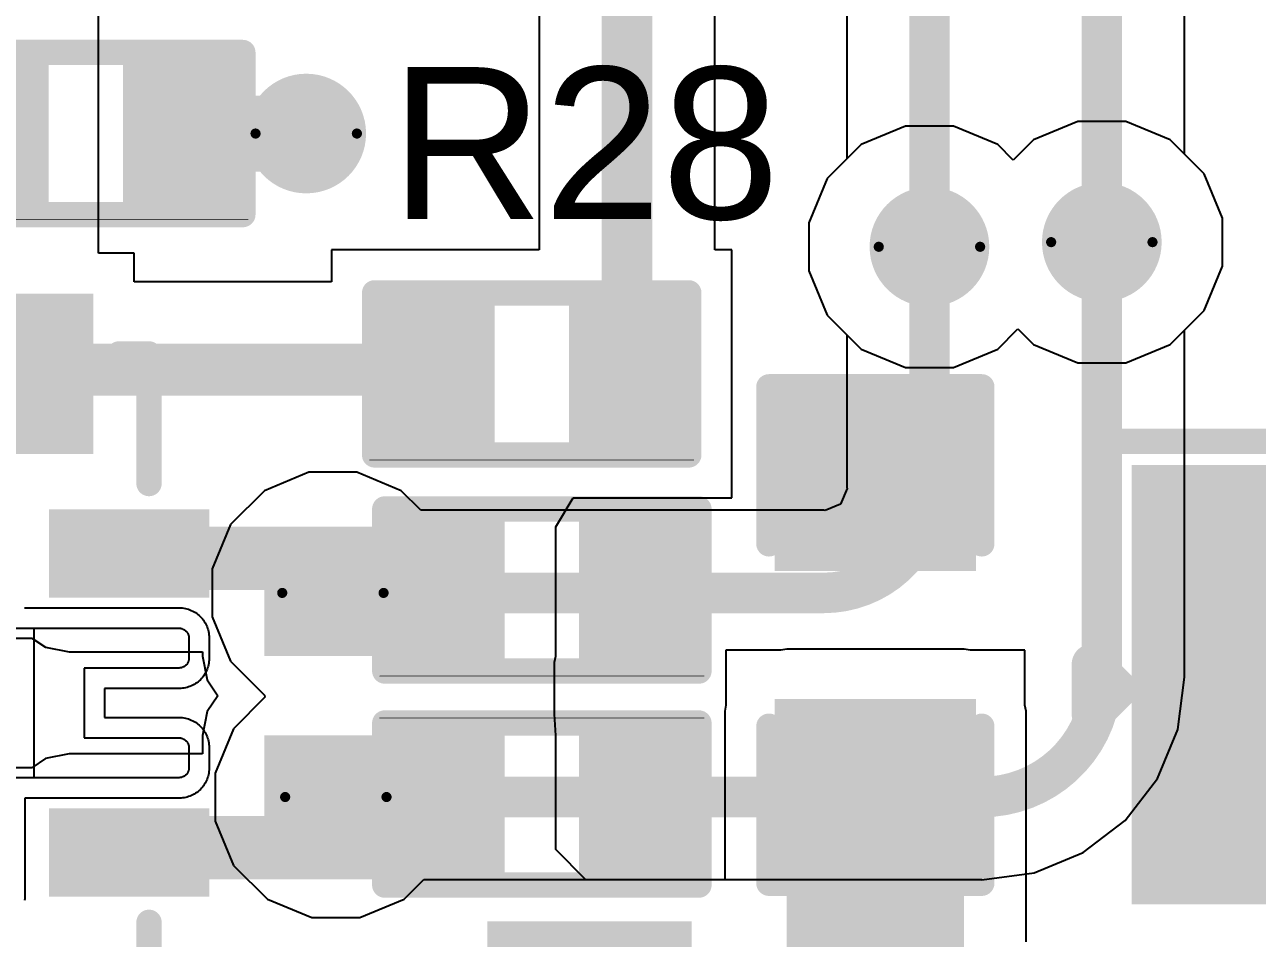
# Model space of a CAD drawing. Header units: inches. Extents: x -46 to 312, y 0 to 111.
# Drawn here: x -29.97 to -23.79, y 18.97 to 23.55 of the extents above; entities that cross this region are included whole.
import ezdxf

# ---------------------------------------------------------------- set-up
doc = ezdxf.new("R2010")
doc.units = ezdxf.units.IN
for name, color, linetype in [('Bottom Layer', 5, 'Continuous'), ('Drill Drawing', 1, 'Continuous'), ('Top Layer', 1, 'Continuous'), ('Top Overlay', 2, 'Continuous'), ('Top Paste', 8, 'Continuous'), ('Top Solder', 216, 'Continuous'), ('Via Holes', 16, 'Continuous')]:
    doc.layers.add(name, color=color, linetype=linetype)
doc.styles.add('Arial', font='', dxfattribs={"height": 0.2})
doc.styles.get('Arial').set_extended_font_data('Arial')

# ---------------------------------------------------------------- blocks, each defined once
blk = doc.blocks.new('SOT__223_1')
at = {"layer": 'Top Layer'}
blk.add_hatch(color=1, dxfattribs=at).paths.add_polyline_path([(-3.05, -2.05), (-1.55, -2.05), (-1.55, -4.05), (-3.05, -4.05)])
at = {"layer": 'Top Paste'}
blk.add_hatch(color=8, dxfattribs=at).paths.add_polyline_path([(-3.05, -2.05), (-1.55, -2.05), (-1.55, -4.05), (-3.05, -4.05)])
at = {"layer": 'Top Solder'}
blk.add_hatch(color=216, dxfattribs=at).paths.add_polyline_path([(-3.1516, -1.9484), (-1.4484, -1.9484), (-1.4484, -4.1516), (-3.1516, -4.1516)])
at = {"layer": 'Top Overlay'}
for points, const_width in [([(-3.302, -1.8288), (-3.302, 1.8034)], 0.127), ([(-3.302, -1.8288), (3.302, -1.8288)], 0.127), ([(-3.3528, -2.9464), (-3.2258, -3.0734)], 0.2), ([(-3.3528, -3.2004), (-3.3528, -2.9464)], 0.2), ([(-3.3528, -3.2004), (-3.2258, -3.0734)], 0.2)]:
    blk.add_lwpolyline(points, dxfattribs=dict(at, const_width=const_width))
for points, const_width in [([(-3.3338, -1.8288, 1), (-3.2702, -1.8288, 1)], 0.0635), ([(-3.3338, -1.8288, 1), (-3.2702, -1.8288, 1)], 0.0635), ([(-3.4028, -2.9464, 1), (-3.3028, -2.9464, 1)], 0.1), ([(-3.4028, -2.9464, 1), (-3.3028, -2.9464, 1)], 0.1), ([(-3.2758, -3.0734, 1), (-3.1758, -3.0734, 1)], 0.1), ([(-3.2758, -3.0734, 1), (-3.1758, -3.0734, 1)], 0.1), ([(-3.4028, -3.2004, 1), (-3.3028, -3.2004, 1)], 0.1), ([(-3.4028, -3.2004, 1), (-3.3028, -3.2004, 1)], 0.1)]:
    blk.add_lwpolyline(points, format="xyb", close=True, dxfattribs=dict(at, const_width=const_width))
blk = doc.blocks.new('S___23_12')
at = {"layer": 'Top Layer'}
for points in [[(-0.41, 1.46), (0.41, 1.46), (0.41, 0.54), (-0.41, 0.54)], [(-1.36, -0.54), (-0.54, -0.54), (-0.54, -1.46), (-1.36, -1.46)], [(0.54, -0.54), (1.36, -0.54), (1.36, -1.46), (0.54, -1.46)]]:
    blk.add_hatch(color=1, dxfattribs=at).paths.add_polyline_path(points)
at = {"layer": 'Top Paste'}
for points in [[(-0.41, 1.46), (0.41, 1.46), (0.41, 0.54), (-0.41, 0.54)], [(-1.36, -0.54), (-0.54, -0.54), (-0.54, -1.46), (-1.36, -1.46)], [(0.54, -0.54), (1.36, -0.54), (1.36, -1.46), (0.54, -1.46)]]:
    blk.add_hatch(color=8, dxfattribs=at).paths.add_polyline_path(points)
at = {"layer": 'Top Solder'}
for points in [[(-0.5116, 1.5616), (0.5116, 1.5616), (0.5116, 0.4384), (-0.5116, 0.4384)], [(-1.4616, -0.4384), (-0.4384, -0.4384), (-0.4384, -1.5616), (-1.4616, -1.5616)], [(0.4384, -0.4384), (1.4616, -0.4384), (1.4616, -1.5616), (0.4384, -1.5616)]]:
    blk.add_hatch(color=216, dxfattribs=at).paths.add_polyline_path(points)
at = {"layer": 'Top Overlay', "const_width": 0.127}
for points in [[(-1.5494, -0.5842), (-1.5494, 0.8128)], [(-1.5494, 0.8128), (-0.5588, 0.8128)], [(0.5588, 0.8128), (1.5494, 0.8128)], [(1.5494, -0.5842), (1.5494, 0.8128)], [(-0.3302, -0.7874), (0.3302, -0.7874)], [(-1.6764, -1.0414), (-1.5494, -1.1684)], [(-1.6764, -1.2954), (-1.6764, -1.0414)], [(-1.6764, -1.2954), (-1.5494, -1.1684)]]:
    blk.add_lwpolyline(points, dxfattribs=at)
at = {"layer": 'Top Overlay', "const_width": 0.0635}
for points in [[(-1.5812, 0.8128, 1), (-1.5176, 0.8128, 1)], [(-1.5812, 0.8128, 1), (-1.5176, 0.8128, 1)], [(-0.5905, 0.8128, 1), (-0.5271, 0.8128, 1)], [(0.5271, 0.8128, 1), (0.5905, 0.8128, 1)], [(1.5176, 0.8128, 1), (1.5812, 0.8128, 1)], [(1.5176, 0.8128, 1), (1.5812, 0.8128, 1)], [(-1.5812, -0.5842, 1), (-1.5176, -0.5842, 1)], [(1.5176, -0.5842, 1), (1.5812, -0.5842, 1)], [(-0.3619, -0.7874, 1), (-0.2984, -0.7874, 1)], [(0.2984, -0.7874, 1), (0.3619, -0.7874, 1)], [(-1.7082, -1.0414, 1), (-1.6446, -1.0414, 1)], [(-1.7082, -1.0414, 1), (-1.6446, -1.0414, 1)], [(-1.5812, -1.1684, 1), (-1.5176, -1.1684, 1)], [(-1.5812, -1.1684, 1), (-1.5176, -1.1684, 1)], [(-1.7082, -1.2954, 1), (-1.6446, -1.2954, 1)], [(-1.7082, -1.2954, 1), (-1.6446, -1.2954, 1)]]:
    blk.add_lwpolyline(points, format="xyb", close=True, dxfattribs=at)
blk = doc.blocks.new('20_VQFN__3_5_4_5__18')
at = {"layer": 'Top Layer'}
for points in [[(1.35, -1.63), (1.95, -1.63), (1.95, -1.87), (1.35, -1.87)], [(-0.87, -1.85), (-0.63, -1.85), (-0.63, -2.45), (-0.87, -2.45)], [(0.63, -1.85), (0.87, -1.85), (0.87, -2.45), (0.63, -2.45)]]:
    blk.add_hatch(color=1, dxfattribs=at).paths.add_polyline_path(points)
at = {"layer": 'Top Paste'}
for points in [[(1.35, -1.63), (1.95, -1.63), (1.95, -1.87), (1.35, -1.87)], [(-0.87, -1.85), (-0.63, -1.85), (-0.63, -2.45), (-0.87, -2.45)], [(0.63, -1.85), (0.87, -1.85), (0.87, -2.45), (0.63, -2.45)]]:
    blk.add_hatch(color=8, dxfattribs=at).paths.add_polyline_path(points)
at = {"layer": 'Top Solder'}
for points in [[(1.2484, -1.5284), (2.0516, -1.5284), (2.0516, -1.9716), (1.2484, -1.9716)], [(-0.9716, -1.7484), (-0.5284, -1.7484), (-0.5284, -2.5516), (-0.9716, -2.5516)], [(0.5284, -1.7484), (0.9716, -1.7484), (0.9716, -2.5516), (0.5284, -2.5516)]]:
    blk.add_hatch(color=216, dxfattribs=at).paths.add_polyline_path(points)
at = {"layer": 'Top Layer'}
for p, q in [((-0.375, -2.4), (-0.375, -1.525)), ((0.375, -1.525), (0.375, -2.4)), ((0.175, -1.925), (-0.175, -1.925)), ((-0.175, -1.925), (-0.175, -2.4)), ((0.175, -2.4), (0.175, -1.925)), ((-0.3749, -2.4026), (-0.375, -2.4)), ((-0.3747, -2.4052), (-0.3749, -2.4026)), ((-0.3744, -2.4078), (-0.3747, -2.4052)), ((-0.3739, -2.4104), (-0.3744, -2.4078)), ((-0.1756, -2.4078), (-0.1761, -2.4104)), ((-0.1753, -2.4052), (-0.1756, -2.4078)), ((-0.1751, -2.4026), (-0.1753, -2.4052)), ((-0.175, -2.4), (-0.1751, -2.4026)), ((0.1751, -2.4026), (0.175, -2.4)), ((0.1753, -2.4052), (0.1751, -2.4026)), ((0.1756, -2.4078), (0.1753, -2.4052)), ((0.1761, -2.4104), (0.1756, -2.4078)), ((0.3744, -2.4078), (0.3739, -2.4104)), ((0.3747, -2.4052), (0.3744, -2.4078)), ((0.3749, -2.4026), (0.3747, -2.4052)), ((0.375, -2.4), (0.3749, -2.4026)), ((-0.3733, -2.4129), (-0.3739, -2.4104)), ((-0.3726, -2.4154), (-0.3733, -2.4129)), ((-0.3717, -2.4179), (-0.3726, -2.4154)), ((-0.3707, -2.4203), (-0.3717, -2.4179)), ((-0.3695, -2.4227), (-0.3707, -2.4203)), ((-0.3683, -2.425), (-0.3695, -2.4227)), ((-0.3669, -2.4272), (-0.3683, -2.425)), ((-0.3655, -2.4294), (-0.3669, -2.4272)), ((-0.3639, -2.4315), (-0.3655, -2.4294)), ((-0.3622, -2.4335), (-0.3639, -2.4315)), ((-0.3604, -2.4354), (-0.3622, -2.4335)), ((-0.3585, -2.4372), (-0.3604, -2.4354)), ((-0.3565, -2.4389), (-0.3585, -2.4372)), ((-0.3544, -2.4404), (-0.3565, -2.4389)), ((-0.3522, -2.4419), (-0.3544, -2.4404)), ((-0.35, -2.4433), (-0.3522, -2.4419)), ((-0.3477, -2.4445), (-0.35, -2.4433)), ((-0.3453, -2.4457), (-0.3477, -2.4445)), ((-0.3429, -2.4467), (-0.3453, -2.4457)), ((-0.3405, -2.4475), (-0.3429, -2.4467)), ((-0.3379, -2.4483), (-0.3405, -2.4475)), ((-0.3354, -2.4489), (-0.3379, -2.4483)), ((-0.3328, -2.4494), (-0.3354, -2.4489)), ((-0.3302, -2.4497), (-0.3328, -2.4494)), ((-0.3276, -2.4499), (-0.3302, -2.4497)), ((-0.325, -2.45), (-0.3276, -2.4499)), ((-0.225, -2.45), (-0.325, -2.45)), ((-0.2224, -2.4499), (-0.225, -2.45)), ((-0.2198, -2.4497), (-0.2224, -2.4499)), ((-0.2172, -2.4494), (-0.2198, -2.4497)), ((-0.2146, -2.4489), (-0.2172, -2.4494)), ((-0.2121, -2.4483), (-0.2146, -2.4489)), ((-0.2095, -2.4475), (-0.2121, -2.4483)), ((-0.2071, -2.4467), (-0.2095, -2.4475)), ((-0.2047, -2.4457), (-0.2071, -2.4467)), ((-0.2023, -2.4445), (-0.2047, -2.4457)), ((-0.2, -2.4433), (-0.2023, -2.4445)), ((-0.1978, -2.4419), (-0.2, -2.4433)), ((-0.1956, -2.4404), (-0.1978, -2.4419)), ((-0.1935, -2.4389), (-0.1956, -2.4404)), ((-0.1915, -2.4372), (-0.1935, -2.4389)), ((-0.1896, -2.4354), (-0.1915, -2.4372)), ((-0.1878, -2.4335), (-0.1896, -2.4354)), ((-0.1861, -2.4315), (-0.1878, -2.4335)), ((-0.1845, -2.4294), (-0.1861, -2.4315)), ((-0.1831, -2.4272), (-0.1845, -2.4294)), ((-0.1817, -2.425), (-0.1831, -2.4272)), ((-0.1804, -2.4227), (-0.1817, -2.425)), ((-0.1793, -2.4203), (-0.1804, -2.4227)), ((-0.1783, -2.4179), (-0.1793, -2.4203)), ((-0.1774, -2.4154), (-0.1783, -2.4179)), ((-0.1767, -2.4129), (-0.1774, -2.4154)), ((-0.1761, -2.4104), (-0.1767, -2.4129)), ((0.1767, -2.4129), (0.1761, -2.4104)), ((0.1774, -2.4154), (0.1767, -2.4129)), ((0.1783, -2.4179), (0.1774, -2.4154)), ((0.1793, -2.4203), (0.1783, -2.4179)), ((0.1804, -2.4227), (0.1793, -2.4203)), ((0.1817, -2.425), (0.1804, -2.4227)), ((0.1831, -2.4272), (0.1817, -2.425)), ((0.1845, -2.4294), (0.1831, -2.4272)), ((0.1861, -2.4315), (0.1845, -2.4294)), ((0.1878, -2.4335), (0.1861, -2.4315)), ((0.1896, -2.4354), (0.1878, -2.4335)), ((0.1915, -2.4372), (0.1896, -2.4354)), ((0.1935, -2.4389), (0.1915, -2.4372)), ((0.1956, -2.4404), (0.1935, -2.4389)), ((0.1978, -2.4419), (0.1956, -2.4404)), ((0.2, -2.4433), (0.1978, -2.4419)), ((0.2023, -2.4445), (0.2, -2.4433)), ((0.2047, -2.4457), (0.2023, -2.4445)), ((0.2071, -2.4467), (0.2047, -2.4457)), ((0.2095, -2.4475), (0.2071, -2.4467)), ((0.2121, -2.4483), (0.2095, -2.4475)), ((0.2146, -2.4489), (0.2121, -2.4483)), ((0.2172, -2.4494), (0.2146, -2.4489)), ((0.2198, -2.4497), (0.2172, -2.4494)), ((0.2224, -2.4499), (0.2198, -2.4497)), ((0.225, -2.45), (0.2224, -2.4499)), ((0.325, -2.45), (0.225, -2.45)), ((0.3276, -2.4499), (0.325, -2.45)), ((0.3302, -2.4497), (0.3276, -2.4499)), ((0.3328, -2.4494), (0.3302, -2.4497)), ((0.3354, -2.4489), (0.3328, -2.4494)), ((0.3379, -2.4483), (0.3354, -2.4489)), ((0.3405, -2.4475), (0.3379, -2.4483)), ((0.3429, -2.4467), (0.3405, -2.4475)), ((0.3453, -2.4457), (0.3429, -2.4467)), ((0.3477, -2.4445), (0.3453, -2.4457)), ((0.35, -2.4433), (0.3477, -2.4445)), ((0.3522, -2.4419), (0.35, -2.4433)), ((0.3544, -2.4404), (0.3522, -2.4419)), ((0.3565, -2.4389), (0.3544, -2.4404)), ((0.3585, -2.4372), (0.3565, -2.4389)), ((0.3604, -2.4354), (0.3585, -2.4372)), ((0.3622, -2.4335), (0.3604, -2.4354)), ((0.3639, -2.4315), (0.3622, -2.4335)), ((0.3655, -2.4294), (0.3639, -2.4315)), ((0.3669, -2.4272), (0.3655, -2.4294)), ((0.3683, -2.425), (0.3669, -2.4272)), ((0.3695, -2.4227), (0.3683, -2.425)), ((0.3707, -2.4203), (0.3695, -2.4227)), ((0.3717, -2.4179), (0.3707, -2.4203)), ((0.3726, -2.4154), (0.3717, -2.4179)), ((0.3733, -2.4129), (0.3726, -2.4154)), ((0.3739, -2.4104), (0.3733, -2.4129))]:
    blk.add_line(p, q, dxfattribs=at)
at = {"layer": 'Top Overlay', "const_width": 0.127}
for points in [[(1.75, -2.1), (1.75, -2.25)], [(-1.75, -2.25), (-1.1, -2.25)], [(1.1, -2.25), (1.75, -2.25)]]:
    blk.add_lwpolyline(points, dxfattribs=at)
at = {"layer": 'Top Overlay', "const_width": 0.0635}
for points in [[(1.7182, -2.1, 1), (1.7817, -2.1, 1)], [(-1.1318, -2.25, 1), (-1.0683, -2.25, 1)], [(1.0683, -2.25, 1), (1.1318, -2.25, 1)], [(1.7182, -2.25, 1), (1.7817, -2.25, 1)], [(1.7182, -2.25, 1), (1.7817, -2.25, 1)]]:
    blk.add_lwpolyline(points, format="xyb", close=True, dxfattribs=at)
at = {"layer": 'Top Paste'}
for p, q in [((-0.375, -2.4), (-0.375, -1.675)), ((-0.375, -1.675), (0.375, -1.675)), ((0.375, -1.675), (0.375, -2.4)), ((0.175, -1.925), (-0.175, -1.925)), ((-0.175, -1.925), (-0.175, -2.4)), ((0.175, -2.4), (0.175, -1.925)), ((-0.3749, -2.4026), (-0.375, -2.4)), ((-0.3747, -2.4052), (-0.3749, -2.4026)), ((-0.3744, -2.4078), (-0.3747, -2.4052)), ((-0.3739, -2.4104), (-0.3744, -2.4078)), ((-0.1756, -2.4078), (-0.1761, -2.4104)), ((-0.1753, -2.4052), (-0.1756, -2.4078)), ((-0.1751, -2.4026), (-0.1753, -2.4052)), ((-0.175, -2.4), (-0.1751, -2.4026)), ((0.1751, -2.4026), (0.175, -2.4)), ((0.1753, -2.4052), (0.1751, -2.4026)), ((0.1756, -2.4078), (0.1753, -2.4052)), ((0.1761, -2.4104), (0.1756, -2.4078)), ((0.3744, -2.4078), (0.3739, -2.4104)), ((0.3747, -2.4052), (0.3744, -2.4078)), ((0.3749, -2.4026), (0.3747, -2.4052)), ((0.375, -2.4), (0.3749, -2.4026)), ((-0.3733, -2.4129), (-0.3739, -2.4104)), ((-0.3726, -2.4154), (-0.3733, -2.4129)), ((-0.3717, -2.4179), (-0.3726, -2.4154)), ((-0.3707, -2.4203), (-0.3717, -2.4179)), ((-0.3695, -2.4227), (-0.3707, -2.4203)), ((-0.3683, -2.425), (-0.3695, -2.4227)), ((-0.3669, -2.4272), (-0.3683, -2.425)), ((-0.3655, -2.4294), (-0.3669, -2.4272)), ((-0.3639, -2.4315), (-0.3655, -2.4294)), ((-0.3622, -2.4335), (-0.3639, -2.4315)), ((-0.3604, -2.4354), (-0.3622, -2.4335)), ((-0.3585, -2.4372), (-0.3604, -2.4354)), ((-0.3565, -2.4389), (-0.3585, -2.4372)), ((-0.3544, -2.4404), (-0.3565, -2.4389)), ((-0.3522, -2.4419), (-0.3544, -2.4404)), ((-0.35, -2.4433), (-0.3522, -2.4419)), ((-0.3477, -2.4445), (-0.35, -2.4433)), ((-0.3453, -2.4457), (-0.3477, -2.4445)), ((-0.3429, -2.4467), (-0.3453, -2.4457)), ((-0.3405, -2.4475), (-0.3429, -2.4467)), ((-0.3379, -2.4483), (-0.3405, -2.4475)), ((-0.3354, -2.4489), (-0.3379, -2.4483)), ((-0.3328, -2.4494), (-0.3354, -2.4489)), ((-0.3302, -2.4497), (-0.3328, -2.4494)), ((-0.3276, -2.4499), (-0.3302, -2.4497)), ((-0.325, -2.45), (-0.3276, -2.4499)), ((-0.225, -2.45), (-0.325, -2.45)), ((-0.2224, -2.4499), (-0.225, -2.45)), ((-0.2198, -2.4497), (-0.2224, -2.4499)), ((-0.2172, -2.4494), (-0.2198, -2.4497)), ((-0.2146, -2.4489), (-0.2172, -2.4494)), ((-0.2121, -2.4483), (-0.2146, -2.4489)), ((-0.2095, -2.4475), (-0.2121, -2.4483)), ((-0.2071, -2.4467), (-0.2095, -2.4475)), ((-0.2047, -2.4457), (-0.2071, -2.4467)), ((-0.2023, -2.4445), (-0.2047, -2.4457)), ((-0.2, -2.4433), (-0.2023, -2.4445)), ((-0.1978, -2.4419), (-0.2, -2.4433)), ((-0.1956, -2.4404), (-0.1978, -2.4419)), ((-0.1935, -2.4389), (-0.1956, -2.4404)), ((-0.1915, -2.4372), (-0.1935, -2.4389)), ((-0.1896, -2.4354), (-0.1915, -2.4372)), ((-0.1878, -2.4335), (-0.1896, -2.4354)), ((-0.1861, -2.4315), (-0.1878, -2.4335)), ((-0.1845, -2.4294), (-0.1861, -2.4315)), ((-0.1831, -2.4272), (-0.1845, -2.4294)), ((-0.1817, -2.425), (-0.1831, -2.4272)), ((-0.1804, -2.4227), (-0.1817, -2.425)), ((-0.1793, -2.4203), (-0.1804, -2.4227)), ((-0.1783, -2.4179), (-0.1793, -2.4203)), ((-0.1774, -2.4154), (-0.1783, -2.4179)), ((-0.1767, -2.4129), (-0.1774, -2.4154)), ((-0.1761, -2.4104), (-0.1767, -2.4129)), ((0.1767, -2.4129), (0.1761, -2.4104)), ((0.1774, -2.4154), (0.1767, -2.4129)), ((0.1783, -2.4179), (0.1774, -2.4154)), ((0.1793, -2.4203), (0.1783, -2.4179)), ((0.1804, -2.4227), (0.1793, -2.4203)), ((0.1817, -2.425), (0.1804, -2.4227)), ((0.1831, -2.4272), (0.1817, -2.425)), ((0.1845, -2.4294), (0.1831, -2.4272)), ((0.1861, -2.4315), (0.1845, -2.4294)), ((0.1878, -2.4335), (0.1861, -2.4315)), ((0.1896, -2.4354), (0.1878, -2.4335)), ((0.1915, -2.4372), (0.1896, -2.4354)), ((0.1935, -2.4389), (0.1915, -2.4372)), ((0.1956, -2.4404), (0.1935, -2.4389)), ((0.1978, -2.4419), (0.1956, -2.4404)), ((0.2, -2.4433), (0.1978, -2.4419)), ((0.2023, -2.4445), (0.2, -2.4433)), ((0.2047, -2.4457), (0.2023, -2.4445)), ((0.2071, -2.4467), (0.2047, -2.4457)), ((0.2095, -2.4475), (0.2071, -2.4467)), ((0.2121, -2.4483), (0.2095, -2.4475)), ((0.2146, -2.4489), (0.2121, -2.4483)), ((0.2172, -2.4494), (0.2146, -2.4489)), ((0.2198, -2.4497), (0.2172, -2.4494)), ((0.2224, -2.4499), (0.2198, -2.4497)), ((0.225, -2.45), (0.2224, -2.4499)), ((0.325, -2.45), (0.225, -2.45)), ((0.3276, -2.4499), (0.325, -2.45)), ((0.3302, -2.4497), (0.3276, -2.4499)), ((0.3328, -2.4494), (0.3302, -2.4497)), ((0.3354, -2.4489), (0.3328, -2.4494)), ((0.3379, -2.4483), (0.3354, -2.4489)), ((0.3405, -2.4475), (0.3379, -2.4483)), ((0.3429, -2.4467), (0.3405, -2.4475)), ((0.3453, -2.4457), (0.3429, -2.4467)), ((0.3477, -2.4445), (0.3453, -2.4457)), ((0.35, -2.4433), (0.3477, -2.4445)), ((0.3522, -2.4419), (0.35, -2.4433)), ((0.3544, -2.4404), (0.3522, -2.4419)), ((0.3565, -2.4389), (0.3544, -2.4404)), ((0.3585, -2.4372), (0.3565, -2.4389)), ((0.3604, -2.4354), (0.3585, -2.4372)), ((0.3622, -2.4335), (0.3604, -2.4354)), ((0.3639, -2.4315), (0.3622, -2.4335)), ((0.3655, -2.4294), (0.3639, -2.4315)), ((0.3669, -2.4272), (0.3655, -2.4294)), ((0.3683, -2.425), (0.3669, -2.4272)), ((0.3695, -2.4227), (0.3683, -2.425)), ((0.3707, -2.4203), (0.3695, -2.4227)), ((0.3717, -2.4179), (0.3707, -2.4203)), ((0.3726, -2.4154), (0.3717, -2.4179)), ((0.3733, -2.4129), (0.3726, -2.4154)), ((0.3739, -2.4104), (0.3733, -2.4129))]:
    blk.add_line(p, q, dxfattribs=at)
at = {"layer": 'Top Solder'}
for p, q in [((-0.983, -1.6268), (-0.9909, -1.6262)), ((-0.975, -1.627), (-0.983, -1.6268)), ((-0.477, -1.627), (-0.975, -1.627)), ((-0.477, -2.403), (-0.477, -1.627)), ((0.4771, -1.6267), (0.477, -1.6267)), ((0.477, -1.6267), (0.477, -1.6268)), ((0.477, -1.6268), (0.477, -1.6268)), ((0.477, -1.6268), (0.477, -1.6269)), ((0.477, -1.6269), (0.477, -1.6269)), ((0.477, -1.6269), (0.477, -1.627)), ((0.477, -1.627), (0.477, -2.401)), ((0.4771, -1.6266), (0.4771, -1.6267)), ((-0.0729, -2.0276), (-0.073, -2.0277)), ((-0.073, -2.0277), (-0.073, -2.0277)), ((-0.073, -2.0277), (-0.073, -2.0278)), ((-0.073, -2.0278), (-0.073, -2.0278)), ((-0.073, -2.0278), (-0.073, -2.0279)), ((-0.073, -2.0279), (-0.073, -2.0279)), ((-0.073, -2.0279), (-0.073, -2.028)), ((-0.073, -2.028), (-0.073, -2.401)), ((-0.0728, -2.0275), (-0.0729, -2.0275)), ((-0.0729, -2.0275), (-0.0729, -2.0275)), ((-0.0729, -2.0275), (-0.0729, -2.0276)), ((-0.0729, -2.0276), (-0.0729, -2.0276)), ((-0.0727, -2.0273), (-0.0728, -2.0274)), ((-0.0728, -2.0274), (-0.0728, -2.0274)), ((-0.0728, -2.0274), (-0.0728, -2.0275)), ((-0.0726, -2.0272), (-0.0727, -2.0273)), ((-0.0727, -2.0273), (-0.0727, -2.0273)), ((-0.0727, -2.0273), (-0.0727, -2.0273)), ((-0.0725, -2.0272), (-0.0726, -2.0272)), ((-0.0726, -2.0272), (-0.0726, -2.0272)), ((-0.0724, -2.0271), (-0.0725, -2.0271)), ((-0.0725, -2.0271), (-0.0725, -2.0271)), ((-0.0725, -2.0271), (-0.0725, -2.0272)), ((-0.0723, -2.027), (-0.0724, -2.0271)), ((-0.0724, -2.0271), (-0.0724, -2.0271)), ((-0.0722, -2.027), (-0.0723, -2.027)), ((-0.0723, -2.027), (-0.0723, -2.027)), ((-0.0721, -2.027), (-0.0722, -2.027)), ((-0.0722, -2.027), (-0.0722, -2.027)), ((-0.072, -2.027), (-0.0721, -2.027)), ((-0.0721, -2.027), (-0.0721, -2.027)), ((0.073, -2.027), (-0.072, -2.027)), ((0.073, -2.402), (0.073, -2.027)), ((-0.4768, -2.4107), (-0.477, -2.403)), ((-0.0732, -2.4088), (-0.0738, -2.4167)), ((-0.073, -2.401), (-0.0732, -2.4088)), ((0.0732, -2.4098), (0.073, -2.402)), ((0.4768, -2.4088), (0.4762, -2.4167)), ((0.477, -2.401), (0.4768, -2.4088)), ((-0.4762, -2.4185), (-0.4768, -2.4107)), ((-0.4752, -2.4261), (-0.4762, -2.4185)), ((-0.4738, -2.4338), (-0.4752, -2.4261)), ((-0.472, -2.4413), (-0.4738, -2.4338)), ((-0.4698, -2.4487), (-0.472, -2.4413)), ((-0.4672, -2.456), (-0.4698, -2.4487)), ((-0.4642, -2.4632), (-0.4672, -2.456)), ((-0.4609, -2.4702), (-0.4642, -2.4632)), ((-0.4572, -2.477), (-0.4609, -2.4702)), ((-0.0893, -2.4691), (-0.0931, -2.476)), ((-0.086, -2.462), (-0.0893, -2.4691)), ((-0.083, -2.4548), (-0.086, -2.462)), ((-0.0803, -2.4474), (-0.083, -2.4548)), ((-0.0781, -2.4398), (-0.0803, -2.4474)), ((-0.0763, -2.4322), (-0.0781, -2.4398)), ((-0.0748, -2.4245), (-0.0763, -2.4322)), ((-0.0738, -2.4167), (-0.0748, -2.4245)), ((0.0738, -2.4176), (0.0732, -2.4098)), ((0.0748, -2.4253), (0.0738, -2.4176)), ((0.0763, -2.433), (0.0748, -2.4253)), ((0.0781, -2.4406), (0.0763, -2.433)), ((0.0803, -2.448), (0.0781, -2.4406)), ((0.0829, -2.4554), (0.0803, -2.448)), ((0.0859, -2.4626), (0.0829, -2.4554)), ((0.0892, -2.4696), (0.0859, -2.4626)), ((0.093, -2.4765), (0.0892, -2.4696)), ((0.4607, -2.4691), (0.4569, -2.476)), ((0.464, -2.462), (0.4607, -2.4691)), ((0.467, -2.4548), (0.464, -2.462)), ((0.4697, -2.4474), (0.467, -2.4548)), ((0.4719, -2.4398), (0.4697, -2.4474)), ((0.4737, -2.4322), (0.4719, -2.4398)), ((0.4752, -2.4245), (0.4737, -2.4322)), ((0.4762, -2.4167), (0.4752, -2.4245)), ((-0.4531, -2.4836), (-0.4572, -2.477)), ((-0.4487, -2.49), (-0.4531, -2.4836)), ((-0.444, -2.4961), (-0.4487, -2.49)), ((-0.439, -2.502), (-0.444, -2.4961)), ((-0.4337, -2.5076), (-0.439, -2.502)), ((-0.428, -2.513), (-0.4337, -2.5076)), ((-0.4221, -2.518), (-0.428, -2.513)), ((-0.416, -2.5227), (-0.4221, -2.518)), ((-0.4096, -2.5271), (-0.416, -2.5227)), ((-0.403, -2.5312), (-0.4096, -2.5271)), ((-0.3962, -2.5349), (-0.403, -2.5312)), ((-0.148, -2.5309), (-0.1549, -2.5346)), ((-0.1413, -2.5268), (-0.148, -2.5309)), ((-0.1348, -2.5223), (-0.1413, -2.5268)), ((-0.1286, -2.5176), (-0.1348, -2.5223)), ((-0.1226, -2.5125), (-0.1286, -2.5176)), ((-0.1169, -2.5071), (-0.1226, -2.5125)), ((-0.1115, -2.5014), (-0.1169, -2.5071)), ((-0.1064, -2.4954), (-0.1115, -2.5014)), ((-0.1016, -2.4892), (-0.1064, -2.4954)), ((-0.0972, -2.4827), (-0.1016, -2.4892)), ((-0.0931, -2.476), (-0.0972, -2.4827)), ((0.097, -2.4831), (0.093, -2.4765)), ((0.1015, -2.4896), (0.097, -2.4831)), ((0.1062, -2.4958), (0.1015, -2.4896)), ((0.1113, -2.5017), (0.1062, -2.4958)), ((0.1166, -2.5074), (0.1113, -2.5017)), ((0.1223, -2.5127), (0.1166, -2.5074)), ((0.1282, -2.5178), (0.1223, -2.5127)), ((0.1344, -2.5225), (0.1282, -2.5178)), ((0.1408, -2.527), (0.1344, -2.5225)), ((0.1475, -2.531), (0.1408, -2.527)), ((0.1544, -2.5348), (0.1475, -2.531)), ((0.402, -2.5309), (0.3951, -2.5346)), ((0.4087, -2.5268), (0.402, -2.5309)), ((0.4152, -2.5223), (0.4087, -2.5268)), ((0.4214, -2.5176), (0.4152, -2.5223)), ((0.4274, -2.5125), (0.4214, -2.5176)), ((0.4331, -2.5071), (0.4274, -2.5125)), ((0.4385, -2.5014), (0.4331, -2.5071)), ((0.4436, -2.4954), (0.4385, -2.5014)), ((0.4484, -2.4892), (0.4436, -2.4954)), ((0.4528, -2.4827), (0.4484, -2.4892)), ((0.4569, -2.476), (0.4528, -2.4827)), ((-0.3892, -2.5382), (-0.3962, -2.5349)), ((-0.382, -2.5412), (-0.3892, -2.5382)), ((-0.3747, -2.5438), (-0.382, -2.5412)), ((-0.3673, -2.546), (-0.3747, -2.5438)), ((-0.3598, -2.5478), (-0.3673, -2.546)), ((-0.3522, -2.5492), (-0.3598, -2.5478)), ((-0.3445, -2.5502), (-0.3522, -2.5492)), ((-0.3367, -2.5508), (-0.3445, -2.5502)), ((-0.329, -2.551), (-0.3367, -2.5508)), ((-0.223, -2.551), (-0.329, -2.551)), ((-0.2152, -2.5508), (-0.223, -2.551)), ((-0.2073, -2.5502), (-0.2152, -2.5508)), ((-0.1995, -2.5492), (-0.2073, -2.5502)), ((-0.1918, -2.5477), (-0.1995, -2.5492)), ((-0.1842, -2.5459), (-0.1918, -2.5477)), ((-0.1766, -2.5437), (-0.1842, -2.5459)), ((-0.1692, -2.541), (-0.1766, -2.5437)), ((-0.162, -2.538), (-0.1692, -2.541)), ((-0.1549, -2.5346), (-0.162, -2.538)), ((0.1614, -2.5381), (0.1544, -2.5348)), ((0.1686, -2.5411), (0.1614, -2.5381)), ((0.176, -2.5437), (0.1686, -2.5411)), ((0.1834, -2.5459), (0.176, -2.5437)), ((0.191, -2.5477), (0.1834, -2.5459)), ((0.1987, -2.5492), (0.191, -2.5477)), ((0.2064, -2.5502), (0.1987, -2.5492)), ((0.2142, -2.5508), (0.2064, -2.5502)), ((0.222, -2.551), (0.2142, -2.5508)), ((0.327, -2.551), (0.222, -2.551)), ((0.3349, -2.5508), (0.327, -2.551)), ((0.3427, -2.5502), (0.3349, -2.5508)), ((0.3505, -2.5492), (0.3427, -2.5502)), ((0.3582, -2.5477), (0.3505, -2.5492)), ((0.3658, -2.5459), (0.3582, -2.5477)), ((0.3734, -2.5437), (0.3658, -2.5459)), ((0.3808, -2.541), (0.3734, -2.5437)), ((0.388, -2.538), (0.3808, -2.541)), ((0.3951, -2.5346), (0.388, -2.538))]:
    blk.add_line(p, q, dxfattribs=at)
blk = doc.blocks.new('R___0402_24')
at = {"layer": 'Top Layer'}
for points in [[(-0.6985, -0.3175), (-0.6985, 0.3175), (-0.2413, 0.3175), (-0.2413, -0.3175)], [(0.2413, -0.3175), (0.2413, 0.3175), (0.6985, 0.3175), (0.6985, -0.3175)]]:
    blk.add_hatch(color=1, dxfattribs=at).paths.add_polyline_path(points)
at = {"layer": 'Top Paste'}
for points in [[(-0.6985, -0.3175), (-0.6985, 0.3175), (-0.2413, 0.3175), (-0.2413, -0.3175)], [(0.2413, -0.3175), (0.2413, 0.3175), (0.6985, 0.3175), (0.6985, -0.3175)]]:
    blk.add_hatch(color=8, dxfattribs=at).paths.add_polyline_path(points)
at = {"layer": 'Top Solder'}
for points in [[(-0.7535, -0.3725), (-0.7535, 0.3725), (-0.1863, 0.3725), (-0.1863, -0.3725)], [(0.1863, -0.3725), (0.1863, 0.3725), (0.7535, 0.3725), (0.7535, -0.3725)]]:
    blk.add_hatch(color=216, dxfattribs=at).paths.add_polyline_path(points)
at = {"layer": 'Top Overlay'}
for points, const_width in [([(-0.7874, 0.4064), (-0.7874, -0.4064)], 0.127), ([(0.7874, 0.4064), (-0.7874, 0.4064)], 0.127), ([(0.7874, 0.4064), (0.7874, -0.4064)], 0.127), ([(0.7874, -0.4064), (-0.7874, -0.4064)], 0.127), ([(0.8128, -0.4318), (-0.8128, -0.4318)], 0.00323)]:
    blk.add_lwpolyline(points, dxfattribs=dict(at, const_width=const_width))
for points, const_width in [([(-0.8191, 0.4064, 1), (-0.7556, 0.4064, 1)], 0.0635), ([(-0.8191, 0.4064, 1), (-0.7556, 0.4064, 1)], 0.0635), ([(0.7556, 0.4064, 1), (0.8191, 0.4064, 1)], 0.0635), ([(0.7556, 0.4064, 1), (0.8191, 0.4064, 1)], 0.0635), ([(-0.8191, -0.4064, 1), (-0.7556, -0.4064, 1)], 0.0635), ([(-0.8191, -0.4064, 1), (-0.7556, -0.4064, 1)], 0.0635), ([(0.7556, -0.4064, 1), (0.8191, -0.4064, 1)], 0.0635), ([(0.7556, -0.4064, 1), (0.8191, -0.4064, 1)], 0.0635), ([(-0.8136, -0.4318, 1), (-0.812, -0.4318, 1)], 0.00161), ([(0.812, -0.4318, 1), (0.8136, -0.4318, 1)], 0.00161)]:
    blk.add_lwpolyline(points, format="xyb", close=True, dxfattribs=dict(at, const_width=const_width))
blk = doc.blocks.new('R___0402_25')
at = {"layer": 'Top Layer'}
for points in [[(-0.6985, -0.3175), (-0.6985, 0.3175), (-0.2413, 0.3175), (-0.2413, -0.3175)], [(0.2413, -0.3175), (0.2413, 0.3175), (0.6985, 0.3175), (0.6985, -0.3175)]]:
    blk.add_hatch(color=1, dxfattribs=at).paths.add_polyline_path(points)
at = {"layer": 'Top Paste'}
for points in [[(-0.6985, -0.3175), (-0.6985, 0.3175), (-0.2413, 0.3175), (-0.2413, -0.3175)], [(0.2413, -0.3175), (0.2413, 0.3175), (0.6985, 0.3175), (0.6985, -0.3175)]]:
    blk.add_hatch(color=8, dxfattribs=at).paths.add_polyline_path(points)
at = {"layer": 'Top Solder'}
for points in [[(-0.7535, -0.3725), (-0.7535, 0.3725), (-0.1863, 0.3725), (-0.1863, -0.3725)], [(0.1863, -0.3725), (0.1863, 0.3725), (0.7535, 0.3725), (0.7535, -0.3725)]]:
    blk.add_hatch(color=216, dxfattribs=at).paths.add_polyline_path(points)
at = {"layer": 'Top Overlay'}
for points, const_width in [([(-0.7874, -0.4064), (-0.7874, 0.4064)], 0.127), ([(-0.7874, 0.4064), (0.7874, 0.4064)], 0.127), ([(0.7874, -0.4064), (0.7874, 0.4064)], 0.127), ([(-0.7874, -0.4064), (0.7874, -0.4064)], 0.127), ([(-0.8128, -0.4318), (0.8128, -0.4318)], 0.00323)]:
    blk.add_lwpolyline(points, dxfattribs=dict(at, const_width=const_width))
for points, const_width in [([(-0.8191, 0.4064, 1), (-0.7556, 0.4064, 1)], 0.0635), ([(-0.8191, 0.4064, 1), (-0.7556, 0.4064, 1)], 0.0635), ([(0.7556, 0.4064, 1), (0.8191, 0.4064, 1)], 0.0635), ([(0.7556, 0.4064, 1), (0.8191, 0.4064, 1)], 0.0635), ([(-0.8191, -0.4064, 1), (-0.7556, -0.4064, 1)], 0.0635), ([(-0.8191, -0.4064, 1), (-0.7556, -0.4064, 1)], 0.0635), ([(0.7556, -0.4064, 1), (0.8191, -0.4064, 1)], 0.0635), ([(0.7556, -0.4064, 1), (0.8191, -0.4064, 1)], 0.0635), ([(-0.8136, -0.4318, 1), (-0.812, -0.4318, 1)], 0.00161), ([(0.812, -0.4318, 1), (0.8136, -0.4318, 1)], 0.00161)]:
    blk.add_lwpolyline(points, format="xyb", close=True, dxfattribs=dict(at, const_width=const_width))
blk = doc.blocks.new('R___0402_27')
at = {"layer": 'Top Layer'}
for points in [[(-0.6985, -0.3175), (-0.6985, 0.3175), (-0.2413, 0.3175), (-0.2413, -0.3175)], [(0.2413, -0.3175), (0.2413, 0.3175), (0.6985, 0.3175), (0.6985, -0.3175)]]:
    blk.add_hatch(color=1, dxfattribs=at).paths.add_polyline_path(points)
at = {"layer": 'Top Paste'}
for points in [[(-0.6985, -0.3175), (-0.6985, 0.3175), (-0.2413, 0.3175), (-0.2413, -0.3175)], [(0.2413, -0.3175), (0.2413, 0.3175), (0.6985, 0.3175), (0.6985, -0.3175)]]:
    blk.add_hatch(color=8, dxfattribs=at).paths.add_polyline_path(points)
at = {"layer": 'Top Solder'}
for points in [[(-0.7535, -0.3725), (-0.7535, 0.3725), (-0.1863, 0.3725), (-0.1863, -0.3725)], [(0.1863, -0.3725), (0.1863, 0.3725), (0.7535, 0.3725), (0.7535, -0.3725)]]:
    blk.add_hatch(color=216, dxfattribs=at).paths.add_polyline_path(points)
at = {"layer": 'Top Overlay'}
for points, const_width in [([(-0.7874, -0.4064), (-0.7874, 0.4064)], 0.127), ([(-0.7874, 0.4064), (0.7874, 0.4064)], 0.127), ([(0.7874, -0.4064), (0.7874, 0.4064)], 0.127), ([(-0.7874, -0.4064), (0.7874, -0.4064)], 0.127), ([(-0.8128, -0.4318), (0.8128, -0.4318)], 0.00323)]:
    blk.add_lwpolyline(points, dxfattribs=dict(at, const_width=const_width))
for points, const_width in [([(-0.8191, 0.4064, 1), (-0.7556, 0.4064, 1)], 0.0635), ([(-0.8191, 0.4064, 1), (-0.7556, 0.4064, 1)], 0.0635), ([(0.7556, 0.4064, 1), (0.8191, 0.4064, 1)], 0.0635), ([(0.7556, 0.4064, 1), (0.8191, 0.4064, 1)], 0.0635), ([(-0.8191, -0.4064, 1), (-0.7556, -0.4064, 1)], 0.0635), ([(-0.8191, -0.4064, 1), (-0.7556, -0.4064, 1)], 0.0635), ([(0.7556, -0.4064, 1), (0.8191, -0.4064, 1)], 0.0635), ([(0.7556, -0.4064, 1), (0.8191, -0.4064, 1)], 0.0635), ([(-0.8136, -0.4318, 1), (-0.812, -0.4318, 1)], 0.00161), ([(0.812, -0.4318, 1), (0.8136, -0.4318, 1)], 0.00161)]:
    blk.add_lwpolyline(points, format="xyb", close=True, dxfattribs=dict(at, const_width=const_width))
blk = doc.blocks.new('R___0402_30')
at = {"layer": 'Top Layer'}
for points in [[(-0.6985, -0.3175), (-0.6985, 0.3175), (-0.2413, 0.3175), (-0.2413, -0.3175)], [(0.2413, -0.3175), (0.2413, 0.3175), (0.6985, 0.3175), (0.6985, -0.3175)]]:
    blk.add_hatch(color=1, dxfattribs=at).paths.add_polyline_path(points)
at = {"layer": 'Top Paste'}
for points in [[(-0.6985, -0.3175), (-0.6985, 0.3175), (-0.2413, 0.3175), (-0.2413, -0.3175)], [(0.2413, -0.3175), (0.2413, 0.3175), (0.6985, 0.3175), (0.6985, -0.3175)]]:
    blk.add_hatch(color=8, dxfattribs=at).paths.add_polyline_path(points)
at = {"layer": 'Top Solder'}
for points in [[(-0.7535, -0.3725), (-0.7535, 0.3725), (-0.1863, 0.3725), (-0.1863, -0.3725)], [(0.1863, -0.3725), (0.1863, 0.3725), (0.7535, 0.3725), (0.7535, -0.3725)]]:
    blk.add_hatch(color=216, dxfattribs=at).paths.add_polyline_path(points)
at = {"layer": 'Top Overlay'}
for points, const_width in [([(-0.7874, -0.4064), (-0.7874, 0.4064)], 0.127), ([(-0.7874, 0.4064), (0.7874, 0.4064)], 0.127), ([(0.7874, -0.4064), (0.7874, 0.4064)], 0.127), ([(-0.7874, -0.4064), (0.7874, -0.4064)], 0.127), ([(-0.8128, -0.4318), (0.8128, -0.4318)], 0.00323)]:
    blk.add_lwpolyline(points, dxfattribs=dict(at, const_width=const_width))
for points, const_width in [([(-0.8191, 0.4064, 1), (-0.7556, 0.4064, 1)], 0.0635), ([(-0.8191, 0.4064, 1), (-0.7556, 0.4064, 1)], 0.0635), ([(0.7556, 0.4064, 1), (0.8191, 0.4064, 1)], 0.0635), ([(0.7556, 0.4064, 1), (0.8191, 0.4064, 1)], 0.0635), ([(-0.8191, -0.4064, 1), (-0.7556, -0.4064, 1)], 0.0635), ([(-0.8191, -0.4064, 1), (-0.7556, -0.4064, 1)], 0.0635), ([(0.7556, -0.4064, 1), (0.8191, -0.4064, 1)], 0.0635), ([(0.7556, -0.4064, 1), (0.8191, -0.4064, 1)], 0.0635), ([(-0.8136, -0.4318, 1), (-0.812, -0.4318, 1)], 0.00161), ([(0.812, -0.4318, 1), (0.8136, -0.4318, 1)], 0.00161)]:
    blk.add_lwpolyline(points, format="xyb", close=True, dxfattribs=dict(at, const_width=const_width))
blk = doc.blocks.new('C___0603_73')
at = {"layer": 'Top Layer'}
for points in [[(-0.381, 0.4445), (-0.381, -0.4445), (-1.143, -0.4445), (-1.143, 0.4445)], [(1.143, 0.4445), (1.143, -0.4445), (0.381, -0.4445), (0.381, 0.4445)]]:
    blk.add_hatch(color=1, dxfattribs=at).paths.add_polyline_path(points)
at = {"layer": 'Top Paste'}
for points in [[(-0.381, 0.4445), (-0.381, -0.4445), (-1.143, -0.4445), (-1.143, 0.4445)], [(1.143, 0.4445), (1.143, -0.4445), (0.381, -0.4445), (0.381, 0.4445)]]:
    blk.add_hatch(color=8, dxfattribs=at).paths.add_polyline_path(points)
at = {"layer": 'Top Solder'}
for points in [[(-0.321, 0.5045), (-0.321, -0.5045), (-1.203, -0.5045), (-1.203, 0.5045)], [(1.203, 0.5045), (1.203, -0.5045), (0.321, -0.5045), (0.321, 0.5045)]]:
    blk.add_hatch(color=216, dxfattribs=at).paths.add_polyline_path(points)
at = {"layer": 'Top Overlay', "const_width": 0.127}
for points in [[(-1.2446, 0.5334), (-0.4572, 0.5334)], [(-1.2446, 0.5334), (-1.2446, -0.5334)], [(0.4572, 0.5334), (1.2446, 0.5334)], [(1.2446, 0.5334), (1.2446, -0.5334)], [(-1.2446, -0.5334), (-0.4572, -0.5334)], [(0.4572, -0.5334), (1.2446, -0.5334)]]:
    blk.add_lwpolyline(points, dxfattribs=at)
at = {"layer": 'Top Overlay', "const_width": 0.0635}
for points in [[(-1.2764, 0.5334, 1), (-1.2128, 0.5334, 1)], [(-1.2764, 0.5334, 1), (-1.2128, 0.5334, 1)], [(-0.4889, 0.5334, 1), (-0.4254, 0.5334, 1)], [(0.4254, 0.5334, 1), (0.4889, 0.5334, 1)], [(1.2128, 0.5334, 1), (1.2764, 0.5334, 1)], [(1.2128, 0.5334, 1), (1.2764, 0.5334, 1)], [(-1.2764, -0.5334, 1), (-1.2128, -0.5334, 1)], [(-1.2764, -0.5334, 1), (-1.2128, -0.5334, 1)], [(-0.4889, -0.5334, 1), (-0.4254, -0.5334, 1)], [(0.4254, -0.5334, 1), (0.4889, -0.5334, 1)], [(1.2128, -0.5334, 1), (1.2764, -0.5334, 1)], [(1.2128, -0.5334, 1), (1.2764, -0.5334, 1)]]:
    blk.add_lwpolyline(points, format="xyb", close=True, dxfattribs=at)

msp = doc.modelspace()

# ---------------------------------------------------------------- hatches: boundary and pattern name
at = {"layer": 'Bottom Layer'}
h = msp.add_hatch(color=5, dxfattribs=at)
edge = h.paths.add_edge_path()
edge.add_arc((-28.5569, 23.0057), 0.3, 0, 360)
h = msp.add_hatch(color=5, dxfattribs=at)
edge = h.paths.add_edge_path()
edge.add_arc((-25.433, 22.4378), 0.3, 0, 360)
h = msp.add_hatch(color=5, dxfattribs=at)
edge = h.paths.add_edge_path()
edge.add_arc((-24.569, 22.4611), 0.3, 0, 360)
h = msp.add_hatch(color=5, dxfattribs=at)
edge = h.paths.add_edge_path()
edge.add_arc((-28.4231, 20.7021), 0.3, 0, 360)
h = msp.add_hatch(color=5, dxfattribs=at)
edge = h.paths.add_edge_path()
edge.add_arc((-28.4084, 19.6787), 0.3, 0, 360)
at = {"layer": 'Top Layer'}
h = msp.add_hatch(color=1, dxfattribs=at)
edge = h.paths.add_edge_path()
edge.add_arc((-28.5569, 23.0057), 0.3, 0, 360)
h = msp.add_hatch(color=1, dxfattribs=at)
edge = h.paths.add_edge_path()
edge.add_arc((-25.433, 22.4378), 0.3, 0, 360)
h = msp.add_hatch(color=1, dxfattribs=at)
edge = h.paths.add_edge_path()
edge.add_arc((-24.569, 22.4611), 0.3, 0, 360)
for points in [[(-29.8448, 21.6905), (-27.8965, 21.6905), (-27.8965, 21.952), (-29.8448, 21.952)], [(-29.7448, 20.7168), (-27.6171, 20.7168), (-27.6171, 21.0343), (-29.7448, 21.0343)], [(-28.7665, 20.3855), (-27.6171, 20.3855), (-27.6171, 21.0343), (-28.7665, 21.0343)], [(-26.1486, 18.0329), (-25.2596, 18.0329), (-25.2596, 20.11), (-26.1486, 20.11)], [(-28.7665, 19.326), (-27.6171, 19.326), (-27.6171, 19.9879), (-28.7665, 19.9879)], [(-29.7448, 19.2667), (-27.6171, 19.2667), (-27.6171, 19.5842), (-29.7448, 19.5842)]]:
    msp.add_hatch(color=1, dxfattribs=at).paths.add_polyline_path(points)
h = msp.add_hatch(color=1, dxfattribs=at)
edge = h.paths.add_edge_path()
edge.add_arc((-28.4231, 20.7021), 0.3, 0, 360)
h = msp.add_hatch(color=1, dxfattribs=at)
edge = h.paths.add_edge_path()
edge.add_arc((-28.4084, 19.6787), 0.3, 0, 360)
at = {"layer": 'Via Holes'}
h = msp.add_hatch(color=7, dxfattribs=at)
edge = h.paths.add_edge_path()
edge.add_arc((-28.5569, 23.0057), 0.15, 0, 360)
h = msp.add_hatch(color=7, dxfattribs=at)
edge = h.paths.add_edge_path()
edge.add_arc((-25.433, 22.4378), 0.15, 0, 360)
h = msp.add_hatch(color=7, dxfattribs=at)
edge = h.paths.add_edge_path()
edge.add_arc((-24.569, 22.4611), 0.15, 0, 360)
h = msp.add_hatch(color=7, dxfattribs=at)
edge = h.paths.add_edge_path()
edge.add_arc((-28.4231, 20.7021), 0.15, 0, 360)
h = msp.add_hatch(color=7, dxfattribs=at)
edge = h.paths.add_edge_path()
edge.add_arc((-28.4084, 19.6787), 0.15, 0, 360)

# ---------------------------------------------------------------- linework, layer by layer
at = {"layer": 'Bottom Layer'}
for p, q in [((-24.6893, 23.0659), (-24.9116, 22.9738)), ((-24.4487, 23.0659), (-24.6893, 23.0659)), ((-24.2264, 22.9738), (-24.4487, 23.0659)), ((-25.5533, 23.0426), (-25.7756, 22.9506)), ((-25.3127, 23.0426), (-25.5533, 23.0426)), ((-25.0904, 22.9506), (-25.3127, 23.0426)), ((-25.7756, 22.9506), (-25.9457, 22.7804)), ((-25.0126, 22.8728), (-25.0904, 22.9506)), ((-24.9116, 22.9738), (-25.0126, 22.8728)), ((-24.0563, 22.8036), (-24.2264, 22.9738)), ((-23.9642, 22.5814), (-24.0563, 22.8036)), ((-25.9457, 22.7804), (-26.0378, 22.5581)), ((-26.0378, 22.5581), (-26.0378, 22.3175)), ((-23.9642, 22.3408), (-23.9642, 22.5814)), ((-26.0378, 22.3175), (-25.9457, 22.0952)), ((-24.0563, 22.1185), (-23.9642, 22.3408)), ((-25.9457, 22.0952), (-25.8473, 21.9969)), ((-24.1546, 22.0201), (-24.0563, 22.1185)), ((-25.8473, 21.9969), (-25.8473, 21.2323)), ((-24.1546, 20.2804), (-24.1546, 22.0201)), ((-28.5434, 21.3069), (-28.7657, 21.2148)), ((-28.3028, 21.3069), (-28.5434, 21.3069)), ((-28.0805, 21.2148), (-28.3028, 21.3069)), ((-28.7657, 21.2148), (-28.9358, 21.0447)), ((-27.9821, 21.1165), (-28.0805, 21.2148)), ((-25.8459, 21.2251), (-25.8781, 21.1473)), ((-25.8473, 21.2323), (-25.8459, 21.2251)), ((-25.8781, 21.1473), (-25.956, 21.115)), ((-25.9632, 21.1165), (-27.9821, 21.1165)), ((-25.956, 21.115), (-25.9632, 21.1165)), ((-28.9358, 21.0447), (-29.0279, 20.8224)), ((-29.0279, 20.8224), (-29.0279, 20.5818)), ((-29.0279, 20.5818), (-28.9358, 20.3595)), ((-28.9358, 20.3595), (-28.7657, 20.1894)), ((-24.1885, 20.0172), (-24.1539, 20.2804)), ((-24.1539, 20.2804), (-24.1546, 20.2804)), ((-28.7636, 20.1788), (-28.9211, 20.0213)), ((-28.7657, 20.1894), (-28.7636, 20.1788)), ((-28.9211, 20.0213), (-29.0131, 19.799)), ((-24.2901, 19.772), (-24.1885, 20.0172)), ((-29.0131, 19.799), (-29.0131, 19.5584)), ((-24.4517, 19.5614), (-24.2901, 19.772)), ((-29.0131, 19.5584), (-28.9211, 19.3361)), ((-24.6623, 19.3998), (-24.4517, 19.5614)), ((-24.9075, 19.2982), (-24.6623, 19.3998)), ((-28.9211, 19.3361), (-28.7509, 19.166)), ((-25.1707, 19.2636), (-24.9075, 19.2982)), ((-28.0658, 19.166), (-27.9674, 19.2643)), ((-27.9674, 19.2643), (-25.1707, 19.2643)), ((-25.1707, 19.2643), (-25.1707, 19.2636)), ((-28.7509, 19.166), (-28.5287, 19.0739)), ((-28.288, 19.0739), (-28.0658, 19.166)), ((-28.5287, 19.0739), (-28.288, 19.0739))]:
    msp.add_line(p, q, dxfattribs=at)
at = {"layer": 'Bottom Layer', "const_width": 0.2032}
for points in [[(-24.569, 22.4611), (-24.569, 22.479)], [(-24.569, 20.2804), (-24.569, 22.4611)], [(-25.433, 21.2323), (-25.433, 22.4378)], [(-28.4231, 20.7021), (-25.9632, 20.7021)], [(-28.4084, 19.6787), (-25.1707, 19.6787)]]:
    msp.add_lwpolyline(points, dxfattribs=at)
at = {"layer": 'Bottom Layer', "const_width": 0.1016}
for points in [[(-24.6198, 22.479, 1), (-24.5182, 22.479, 1)], [(-24.6198, 22.4611, 1), (-24.5182, 22.4611, 1)], [(-24.6198, 22.4611, 1), (-24.5182, 22.4611, 1)], [(-25.4838, 22.4378, 1), (-25.3822, 22.4378, 1)], [(-25.4838, 21.2323, 1), (-25.3822, 21.2323, 1)], [(-25.4838, 21.2323, 1), (-25.3822, 21.2323, 1)], [(-28.4739, 20.7021, 1), (-28.3723, 20.7021, 1)], [(-26.014, 20.7021, 1), (-25.9124, 20.7021, 1)], [(-26.014, 20.7021, 1), (-25.9124, 20.7021, 1)], [(-24.6198, 20.2804, 1), (-24.5182, 20.2804, 1)], [(-24.6198, 20.2804, 1), (-24.5182, 20.2804, 1)], [(-28.4592, 19.6787, 1), (-28.3576, 19.6787, 1)], [(-25.2215, 19.6787, 1), (-25.1199, 19.6787, 1)], [(-25.2215, 19.6787, 1), (-25.1199, 19.6787, 1)]]:
    msp.add_lwpolyline(points, format="xyb", close=True, dxfattribs=at)
at = {"layer": 'Bottom Layer', "const_width": 0.2032}
for points in [[(-25.433, 21.2323, -0.414214), (-25.9632, 20.7021)], [(-24.569, 20.2804, -0.414214), (-25.1707, 19.6787)]]:
    msp.add_lwpolyline(points, format="xyb", dxfattribs=at)
at = {"layer": 'Drill Drawing'}
for points, const_width in [([(-28.3029, 23.0057, 1), (-28.8109, 23.0057, 1)], 0.0508), ([(-28.8236, 23.0057, 1), (-28.7982, 23.0057, 1)], 0.0254), ([(-28.3156, 23.0057, 1), (-28.2902, 23.0057, 1)], 0.0254), ([(-24.315, 22.4611, 1), (-24.823, 22.4611, 1)], 0.0508), ([(-25.179, 22.4378, 1), (-25.687, 22.4378, 1)], 0.0508), ([(-25.6997, 22.4378, 1), (-25.6743, 22.4378, 1)], 0.0254), ([(-25.1917, 22.4378, 1), (-25.1663, 22.4378, 1)], 0.0254), ([(-24.8357, 22.4611, 1), (-24.8103, 22.4611, 1)], 0.0254), ([(-24.3277, 22.4611, 1), (-24.3023, 22.4611, 1)], 0.0254), ([(-28.1691, 20.7021, 1), (-28.6771, 20.7021, 1)], 0.0508), ([(-28.6898, 20.7021, 1), (-28.6644, 20.7021, 1)], 0.0254), ([(-28.1818, 20.7021, 1), (-28.1564, 20.7021, 1)], 0.0254), ([(-28.1544, 19.6787, 1), (-28.6624, 19.6787, 1)], 0.0508), ([(-28.6751, 19.6787, 1), (-28.6497, 19.6787, 1)], 0.0254), ([(-28.1671, 19.6787, 1), (-28.1417, 19.6787, 1)], 0.0254)]:
    msp.add_lwpolyline(points, format="xyb", close=True, dxfattribs=dict(at, const_width=const_width))
at = {"layer": 'Top Layer'}
for p, q in [((-24.1546, 22.902), (-24.1546, 27.5029)), ((-25.8473, 26.8856), (-25.8473, 22.8788)), ((-26.5084, 22.4228), (-26.5084, 23.9483)), ((-27.389, 23.7659), (-27.389, 22.4228)), ((-29.5983, 22.4053), (-29.5983, 23.628)), ((-25.8473, 22.8788), (-25.9457, 22.7804)), ((-24.0563, 22.8036), (-24.1546, 22.902)), ((-23.9642, 22.5814), (-24.0563, 22.8036)), ((-25.9457, 22.7804), (-26.0378, 22.5581)), ((-26.0378, 22.5581), (-26.0378, 22.3175)), ((-23.9642, 22.3408), (-23.9642, 22.5814)), ((-29.42, 22.4053), (-29.5983, 22.4053)), ((-29.42, 22.2628), (-29.42, 22.4053)), ((-27.389, 22.4228), (-28.4299, 22.4228)), ((-28.4299, 22.4228), (-28.4299, 22.2628)), ((-26.4233, 22.4228), (-26.5084, 22.4228)), ((-26.4233, 21.1782), (-26.4233, 22.4228)), ((-26.0378, 22.3175), (-25.9457, 22.0952)), ((-24.0563, 22.1185), (-23.9642, 22.3408)), ((-28.4299, 22.2628), (-29.42, 22.2628)), ((-25.9457, 22.0952), (-25.7756, 21.9251)), ((-24.2264, 21.9483), (-24.0563, 22.1185)), ((-25.0904, 21.9251), (-24.9894, 22.0261)), ((-24.9894, 22.0261), (-24.9116, 21.9483)), ((-24.9116, 21.9483), (-24.6893, 21.8563)), ((-24.4487, 21.8563), (-24.2264, 21.9483)), ((-25.7756, 21.9251), (-25.5533, 21.833)), ((-25.3127, 21.833), (-25.0904, 21.9251)), ((-25.5533, 21.833), (-25.3127, 21.833)), ((-24.6893, 21.8563), (-24.4487, 21.8563)), ((-27.3063, 21.0343), (-27.219, 21.1782)), ((-27.219, 21.1782), (-26.4233, 21.1782)), ((-27.3063, 20.3855), (-27.3063, 21.0343)), ((-30.0496, 20.4758), (-29.9326, 20.4758)), ((-29.9326, 20.4758), (-29.8638, 20.4297)), ((-29.8638, 20.4297), (-29.7448, 20.4061)), ((-29.7448, 20.4061), (-29.0772, 20.4061)), ((-29.0772, 20.4061), (-29.0772, 20.3855)), ((-26.1786, 20.4148), (-26.4534, 20.4148)), ((-26.4534, 20.4148), (-26.4534, 20.14)), ((-26.1486, 20.4208), (-26.1786, 20.4148)), ((-25.2596, 20.4208), (-26.1486, 20.4208)), ((-25.2295, 20.4148), (-25.2596, 20.4208)), ((-24.9548, 20.4148), (-25.2295, 20.4148)), ((-24.9548, 20.14), (-24.9548, 20.4148)), ((-29.0772, 20.3855), (-29.0536, 20.2666)), ((-27.3123, 20.3555), (-27.3063, 20.3855)), ((-27.3123, 20.0946), (-27.3123, 20.3555)), ((-29.0536, 20.2666), (-29.0002, 20.1867)), ((-29.0002, 20.1867), (-29.0536, 20.1069)), ((-29.0536, 20.1069), (-29.0772, 19.9879)), ((-27.3122, 20.0946), (-27.3123, 20.0946)), ((-27.3064, 19.9879), (-27.3122, 20.0946)), ((-26.4534, 20.14), (-26.4593, 20.11)), ((-26.4593, 20.11), (-26.4593, 19.2637)), ((-24.9488, 20.11), (-24.9548, 20.14)), ((-24.9488, 18.9529), (-24.9488, 20.11)), ((-29.0772, 19.9879), (-29.0772, 19.895)), ((-27.3064, 19.9445), (-27.3064, 19.9879)), ((-27.3064, 19.415), (-27.3064, 19.9445)), ((-29.8638, 19.8714), (-29.9326, 19.8253)), ((-29.7448, 19.895), (-29.8638, 19.8714)), ((-29.0772, 19.895), (-29.7448, 19.895)), ((-29.9326, 19.8253), (-30.0496, 19.8253)), ((-27.1552, 19.2637), (-27.3064, 19.415)), ((-26.4593, 19.2637), (-27.1552, 19.2637))]:
    msp.add_line(p, q, dxfattribs=at)
for points, const_width in [([(-24.569, 22.4611), (-24.569, 27.5029)], 0.2032), ([(-25.433, 22.4378), (-25.433, 26.891)], 0.2032), ([(-26.9487, 21.7416), (-26.9487, 23.9483)], 0.254), ([(-29.1919, 23.0057), (-28.5569, 23.0057)], 0.381)]:
    msp.add_lwpolyline(points, dxfattribs=dict(at, const_width=const_width))
for points, const_width in [([(-29.2872, 23.0057, 1), (-29.0967, 23.0057, 1)], 0.1905), ([(-28.6522, 23.0057, 1), (-28.4617, 23.0057, 1)], 0.1905), ([(-24.6198, 22.4611, 1), (-24.5182, 22.4611, 1)], 0.1016), ([(-25.4838, 22.4378, 1), (-25.3822, 22.4378, 1)], 0.1016), ([(-27.0122, 21.7416, 1), (-26.8852, 21.7416, 1)], 0.127)]:
    msp.add_lwpolyline(points, format="xyb", close=True, dxfattribs=dict(at, const_width=const_width))

# ---------------------------------------------------------------- block references
for name, p in [('SOT__223_1', (-21.267, 23.2918)), ('R___0402_27', (-29.6618, 23.0057)), ('R___0402_30', (-27.4266, 21.8005)), ('R___0402_25', (-27.3758, 20.7168)), ('S___23_12', (-27.1367, 17.4929))]:
    msp.add_blockref(name, p)
for name, p, rotation in [('20_VQFN__3_5_4_5__18', (-31.5948, 20.1505), 90), ('C___0603_73', (-25.7041, 20.491), 90), ('R___0402_24', (-27.3758, 19.6435), 180)]:
    msp.add_blockref(name, p, dxfattribs=dict(rotation=rotation))

# ---------------------------------------------------------------- texts
at = {"layer": 'Top Overlay', "style": 'Arial'}
msp.add_text('R28', height=0.762, dxfattribs=at).set_placement((-28.1364, 22.5769))

doc.saveas('drawing.dxf')
